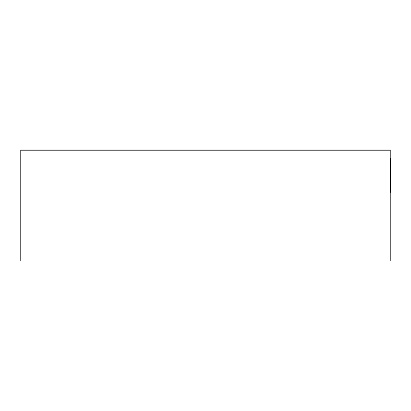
<?xml version="1.0" encoding="UTF-8"?>
<svg xmlns="http://www.w3.org/2000/svg" width="411" height="411" viewBox="0 0 411 411"><rect width="100%" height="100%" fill="white"/><g stroke="black" fill="none" stroke-linecap="round" stroke-linejoin="round"><path stroke-width="0.62" d="M390.45 192.333L390.45 158.646M390.45 260.733L390.45 150.267L20.55 150.267L20.55 260.733"/></g></svg>
